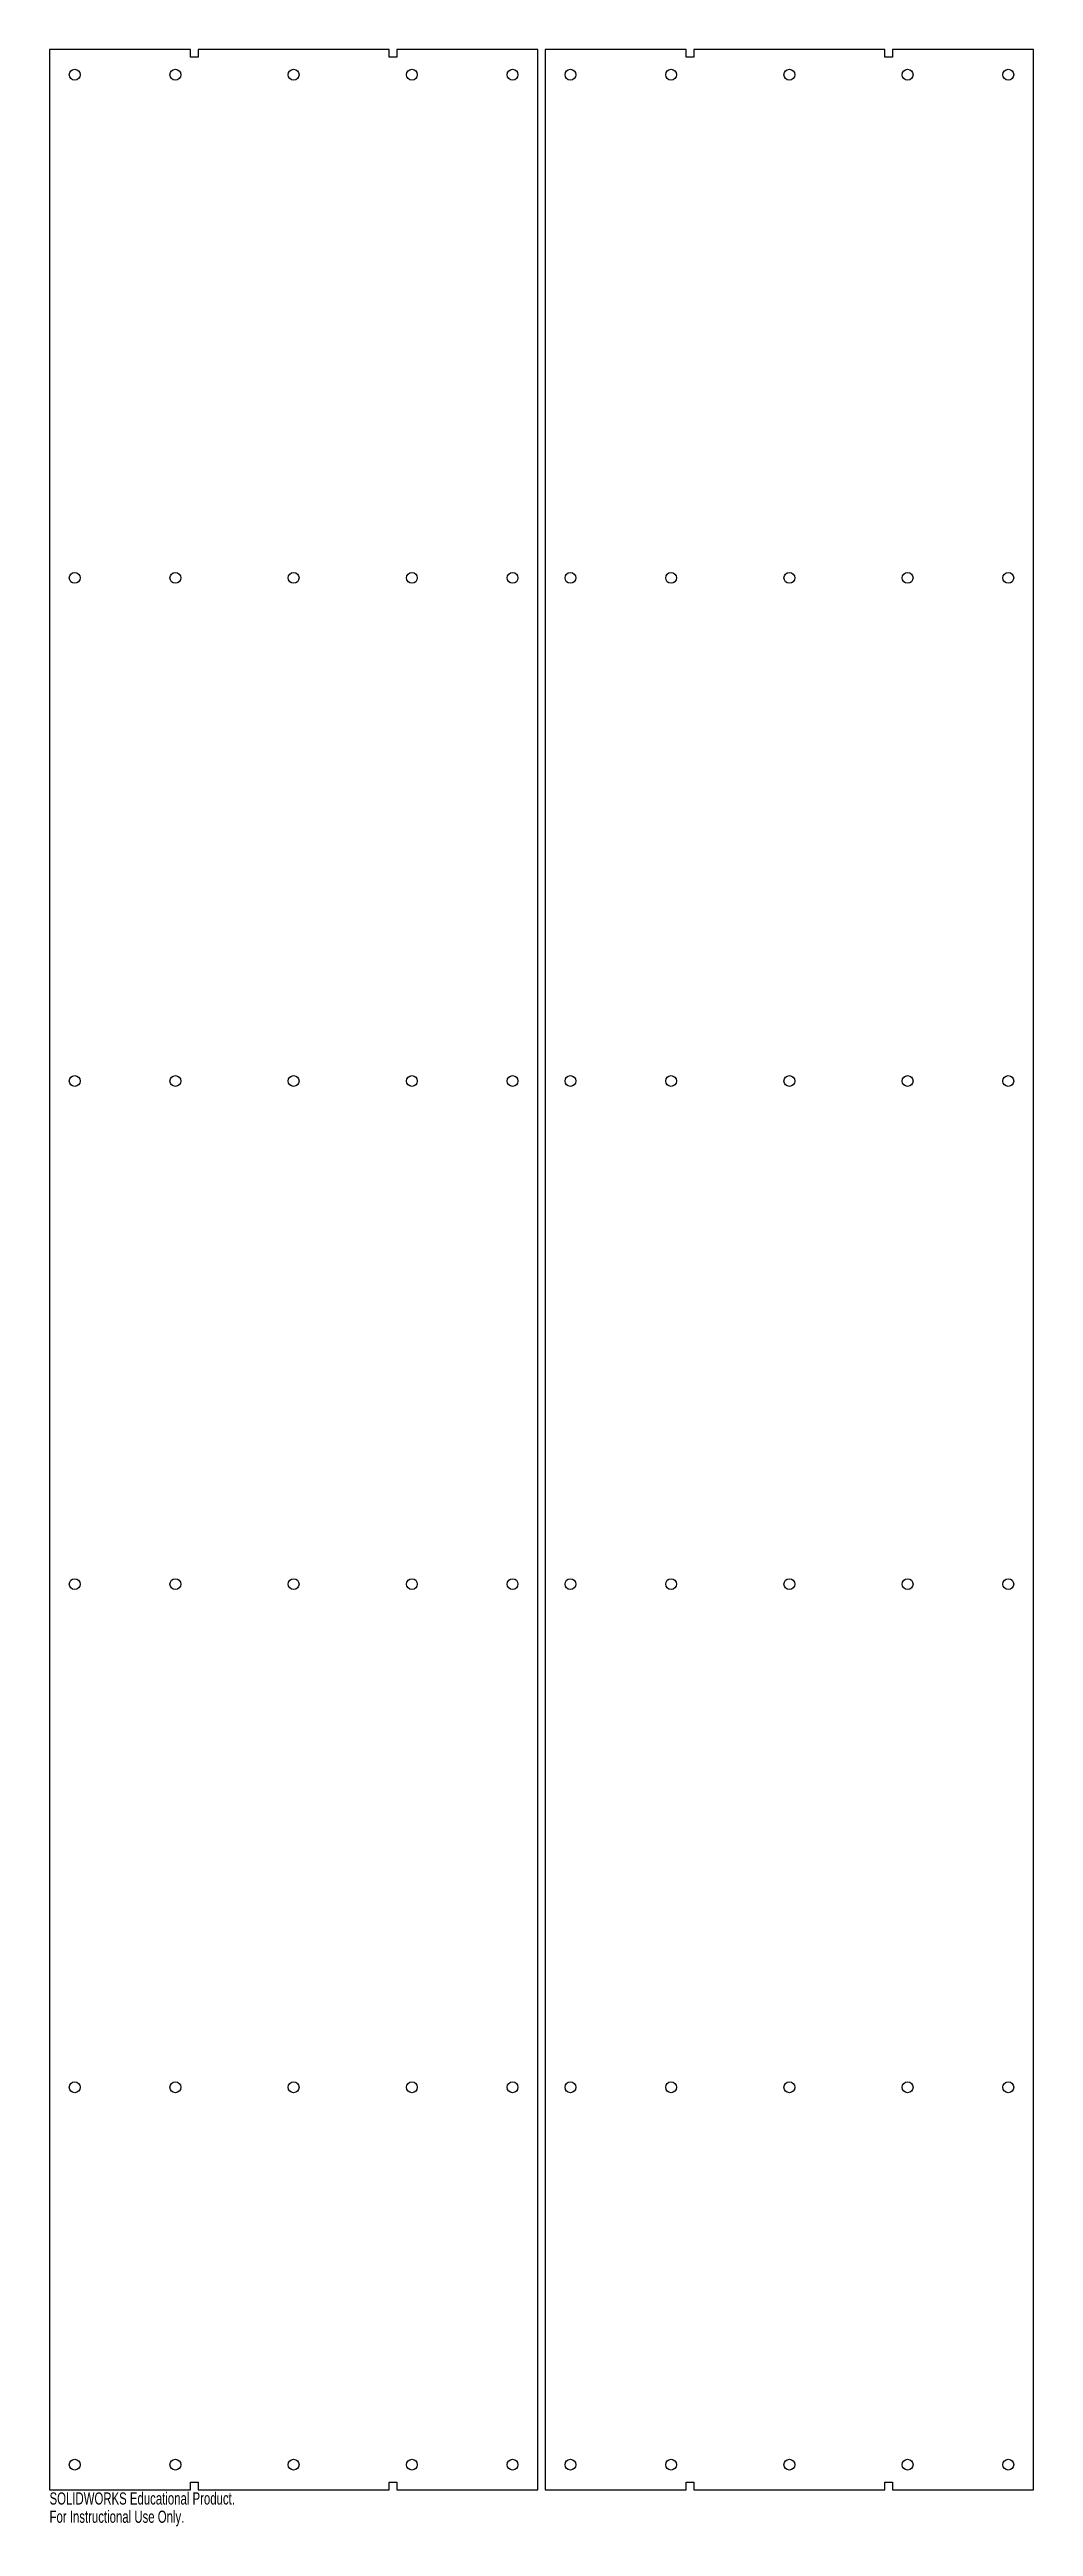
# Model space of a CAD drawing. Header units: millimetres. Extents: x -97 to 294, y -975 to 10.
import ezdxf

# ---------------------------------------------------------------- set-up
doc = ezdxf.new("R2010")
doc.units = ezdxf.units.MM
doc.styles.add('SLDTEXTSTYLE0', font='TXT', dxfattribs={"width": 0.7})

msp = doc.modelspace()

# ---------------------------------------------------------------- linework, layer by layer
at = {"color": 7, "linetype": 'Continuous', "lineweight": 25}
for p, q in [((-97, 10), (-97, -960)), ((-41, 10), (-97, 10)), ((-41, 7), (-41, 10)), ((-38, 10), (-38, 7)), ((38, 10), (-38, 10)), ((38, 7), (38, 10)), ((41, 10), (41, 7)), ((97, 10), (41, 10)), ((97, -960), (97, 10)), ((100, 10), (100, -960)), ((156, 10), (100, 10)), ((156, 7), (156, 10)), ((159, 10), (159, 7)), ((235, 10), (159, 10)), ((235, 7), (235, 10)), ((238, 10), (238, 7)), ((294, 10), (238, 10)), ((294, -960), (294, 10)), ((-38, 7), (-41, 7)), ((41, 7), (38, 7)), ((159, 7), (156, 7)), ((238, 7), (235, 7)), ((-97, -960), (-41, -960)), ((-41, -957), (-38, -957)), ((-41, -960), (-41, -957)), ((-38, -957), (-38, -960)), ((-38, -960), (38, -960)), ((38, -957), (41, -957)), ((38, -960), (38, -957)), ((41, -957), (41, -960)), ((41, -960), (97, -960)), ((100, -960), (156, -960)), ((156, -957), (159, -957)), ((156, -960), (156, -957)), ((159, -957), (159, -960)), ((159, -960), (235, -960)), ((235, -957), (238, -957)), ((235, -960), (235, -957)), ((238, -957), (238, -960)), ((238, -960), (294, -960))]:
    msp.add_line(p, q, dxfattribs=at)
for centre in [(-87, 0), (-47, 0), (0, 0), (47, 0), (87, 0), (110, 0), (150, 0), (197, 0), (244, 0), (284, 0), (-87, -200), (-47, -200), (0, -200), (47, -200), (87, -200), (110, -200), (150, -200), (197, -200), (244, -200), (284, -200), (-87, -400), (-47, -400), (0, -400), (47, -400), (87, -400), (110, -400), (150, -400), (197, -400), (244, -400), (284, -400), (-87, -600), (-47, -600), (0, -600), (47, -600), (87, -600), (110, -600), (150, -600), (197, -600), (244, -600), (284, -600), (-87, -800), (-47, -800), (0, -800), (47, -800), (87, -800), (110, -800), (150, -800), (197, -800), (244, -800), (284, -800), (-87, -950), (-47, -950), (0, -950), (47, -950), (87, -950), (110, -950), (150, -950), (197, -950), (244, -950), (284, -950)]:
    msp.add_circle(centre, 2.15, dxfattribs=at)

# ---------------------------------------------------------------- texts
at = {"color": 7, "linetype": 'Continuous', "char_height": 4.8336, "attachment_point": 1, "style": 'SLDTEXTSTYLE0'}
for s, insert in [('SOLIDWORKS Educational Product.', (-97, -961.02)), ('For Instructional Use Only.', (-97, -968.27))]:
    msp.add_mtext(s, dxfattribs=dict(at, insert=insert))

doc.saveas('drawing.dxf')
